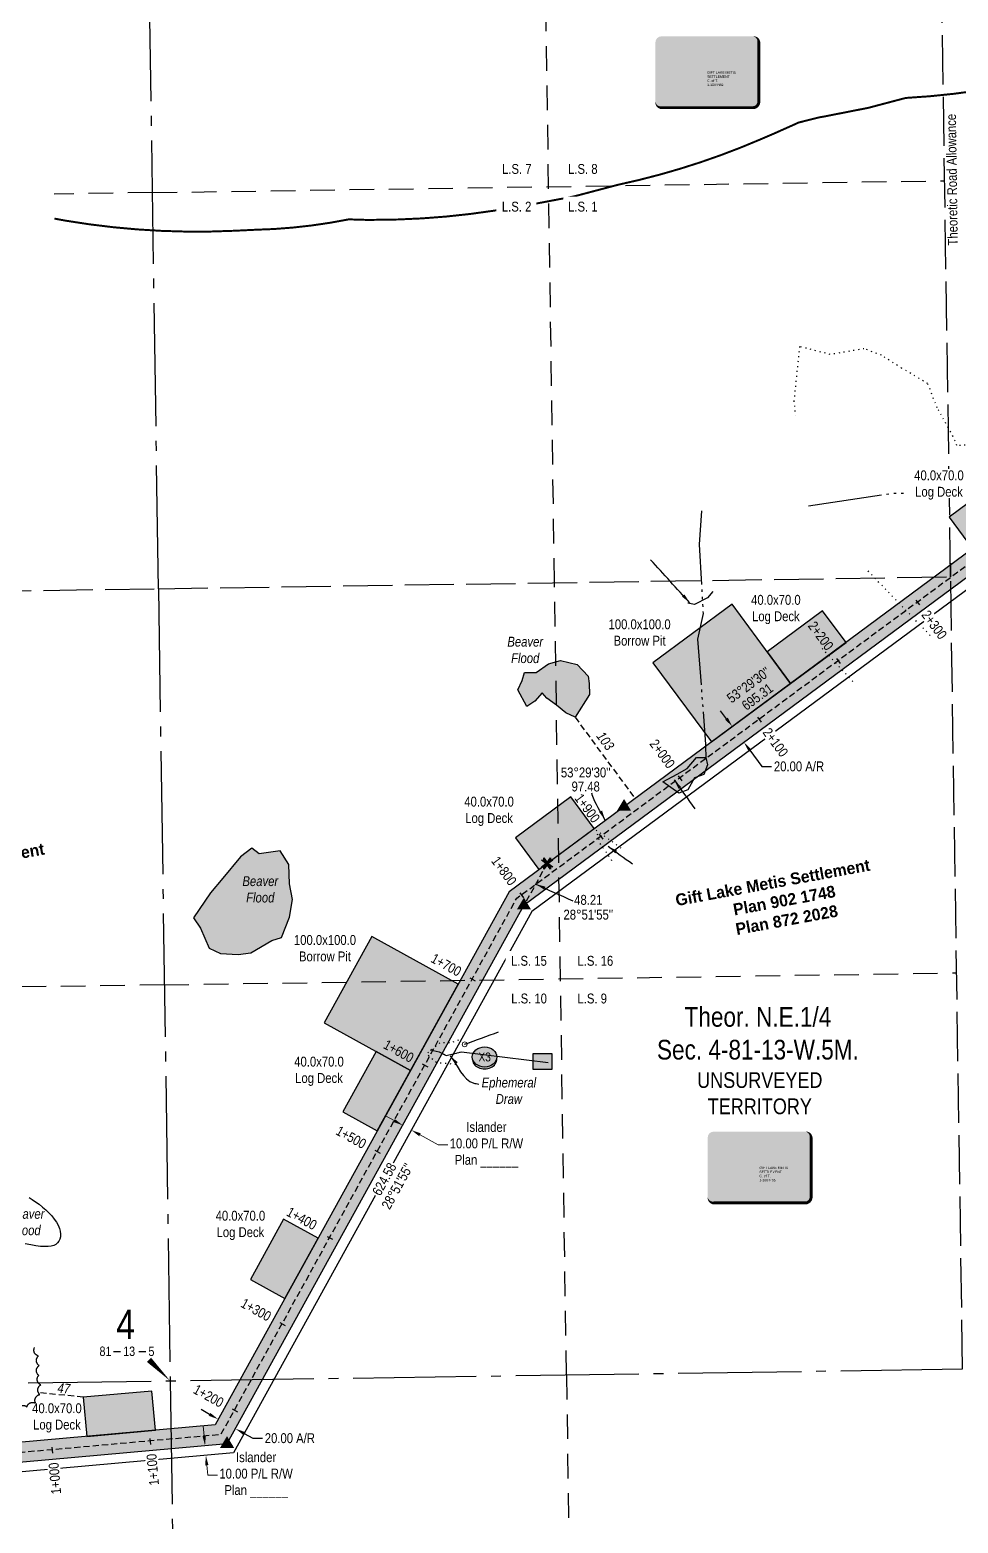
# Model space of a CAD drawing. Extents: x 562422 to 574052, y 6201080 to 6208306.
# Drawn here: x 564020 to 564962, y 6205594 to 6207110 of the extents above; entities that cross this region are included whole.
import ezdxf
from ezdxf.enums import TextEntityAlignment as Align

# ---------------------------------------------------------------- set-up
doc = ezdxf.new("R2018")
doc.units = 0
doc.header["$LTSCALE"] = 5
doc.header["$PDSIZE"] = 0.5
for name, pattern in [('0', [1, 1, 0]), ('DASHDOT2', [12.7, 6.35, -3.175, 0, -3.175]), ('foc-LSD', [8, 5, -3]), ('foc-QUARTERLINE', [33, 25, -3, 2, -3]), ('foc-SEISMIC', [20.5, 15, -1, 0.5, -1, 0.5, -1, 0.5, -1]), ('foc-TIELINE', [1.875, 1.25, -0.625]), ('foc-TOPO', [1, 0.2, -0.8]), ('foc-TOPO-ephemeral', [6.25, 3.125, -0.625, 0.625, -0.625, 0.625, -0.625]), ('foc-TRAV', [1.875, 1.25, -0.625]), ('foc-UNSURVEYED', [12.5, 10, -2.5])]:
    doc.linetypes.add(name, pattern=pattern)
doc.layers.get('Defpoints').update_dxf_attribs({"color": 9})
for name, color, linetype in [('10', 1, 'Continuous'), ('9', 3, 'Continuous'), ('AS-OWNER', 7, 'Continuous'), ('AS-SEISMIC', 224, 'foc-SEISMIC'), ('AS-UNDERLAY-H', 141, 'Continuous'), ('AS-WILDLIFE', 131, 'DASHDOT2'), ('C-RW', 13, 'Continuous'), ('C-SYMBOL', 7, 'Continuous'), ('L-BD', 7, 'Continuous'), ('L-MON', 1, 'Continuous'), ('L-ROAD-T', 7, 'Continuous'), ('L-SECLBL', 7, 'Continuous'), ('L-SECQ', 8, 'foc-QUARTERLINE'), ('L-SECTION-LSD', 7, 'foc-LSD'), ('L-TITLEDB-T', 4, 'Continuous'), ('L-UNS-T', 3, 'Continuous'), ('L-USEC', 7, 'foc-UNSURVEYED'), ('P-CHAINAGE-CL', 201, 'foc-TIELINE'), ('P-CROSSINGS', 250, 'Continuous'), ('P-PROPOSED', 10, 'Continuous'), ('P-PROPOSED-H', 21, 'Continuous'), ('P-TEMP-H', 41, 'Continuous'), ('P-TEMP_BORROW PIT', 46, 'Continuous'), ('P-TEMP_LOG DECK', 46, 'Continuous'), ('P-TRAV', 4, 'foc-TRAV'), ('P-TXT', 4, 'Continuous'), ('T-BUSH', 110, '0'), ('T-DRAW', 143, 'foc-TOPO-ephemeral'), ('T-LOW-AREA', 48, 'foc-TOPO'), ('T-TIE', 201, 'foc-TIELINE'), ('T-VEGETATION CHANGE', 104, 'foc-TOPO'), ('T-WATER', 160, 'Continuous'), ('T-WATER-H', 133, 'Continuous'), ('T-WATER-T', 170, 'Continuous'), ('WETLAND', 143, 'Continuous'), ('WETLAND-T', 146, 'Continuous')]:
    doc.layers.add(name, color=color, linetype=linetype)
for name, color, linetype, lineweight in [('C-AR-T', 13, 'Continuous', 9), ('P-CHAINAGE-T', 201, 'Continuous', 18), ('P-TEMP-T', 46, 'Continuous', 18), ('T-TEXT', 48, 'Continuous', 18), ('T-TIE-T', 201, 'Continuous', 18)]:
    doc.layers.add(name, color=color, linetype=linetype, lineweight=lineweight)
doc.styles.add('100L', font='ARIALN.TTF', dxfattribs={"height": 11})
doc.styles.add('175L', font='ARIALN.TTF', dxfattribs={"height": 20})
doc.styles.add('80CG', font='ARIALN.TTF', dxfattribs={"height": 10})
doc.styles.add('80L', font='ARIALN.TTF', dxfattribs={"height": 10})
doc.styles.add('80LS', font='ARIALNI.TTF', dxfattribs={"height": 10})
doc.styles.add('Crossing', font='ARIALN.TTF', dxfattribs={"height": 10})
doc.styles.add('foc-LtypeFont', font='ARIALN.TTF', dxfattribs={"height": 7.35})
doc.styles.add('MtXpl_Cordia_New', font='')
doc.styles.add('SIMPLEX', font='ARIALN.TTF')
doc.styles.get("Standard").update_dxf_attribs({"font": 'ARIALN.TTF'})
doc.styles.get('MtXpl_Cordia_New').set_extended_font_data('Cordia New', bold=True)
doc.linetypes.add('foc-TOPO-flowdirection-NOLINE', pattern='A,0,[">",foc-LtypeFont,S=0.3,R=0,X=0,Y=-0.945],-20,[">",foc-LtypeFont,S=0.3,R=0,X=0,Y=-0.945],0', length=20)
doc.dimstyles.new('Compass 5 000', dxfattribs={"dimscale": 5, "dimtxt": 9, "dimasz": 2, "dimexe": 0.2, "dimexo": 0.0625, "dimgap": 0.5, "dimtad": 0, "dimtih": 1, "dimtoh": 1, "dimzin": 0, "dimdsep": 46, "dimtxsty": '80CG', "dimcen": 0.1, "dimse1": 1, "dimse2": 1, "dimclrd": 256, "dimclrt": 256, "dimaunit": 1, "dimadec": 4, "dimazin": 0, "dimtfac": 0.06, "dimtofl": 0, "dimtmove": 0, "dimatfit": 1, "dimfxl": 0.2, "dimtolj": 1, "dimtzin": 0, "dimlwd": -1, "dimarcsym": 0})

# ---------------------------------------------------------------- blocks, each defined once
blk = doc.blocks.new('TRIA')
blk.add_hatch(color=255).paths.add_polyline_path([(-0.04, 1.52), (-1.47, -0.87), (1.39, -0.87)])
blk = doc.blocks.new('TRIAA')
blk.add_blockref('TRIA', (0, 0))
blk = doc.blocks.new('TRIB')
at = {"color": 1}
blk.add_lwpolyline([(-1.12, -0.67), (-0.04, 1.13), (1.04, -0.67)], close=True, dxfattribs=at)
blk = doc.blocks.new('TRIBB')
blk.add_blockref('TRIB', (0, 0))
blk = doc.blocks.new('TRICC')
for name in ['TRIAA', 'TRIBB']:
    blk.add_blockref(name, (0, 0))
blk = doc.blocks.new('plspike')
blk.add_blockref('TRICC', (0, 0))
blk = doc.blocks.new('L-SECLBL')
at = {"layer": '9', "color": 7}
for p, q in [((-5.1, -27.8), (-12.3, -27.8)), ((20.7, -27.8), (13.5, -27.8))]:
    blk.add_line(p, q, dxfattribs=at)
at = {"layer": '10', "color": 2, "style": 'SIMPLEX'}
blk.add_attdef('SEC', text='', height=30, dxfattribs=at).set_placement((0, 0), align=Align.MIDDLE)
at = {"layer": '10', "color": 5, "style": '80L'}
blk.add_attdef('TWP', text='', height=9.5, dxfattribs=at).set_placement((-14.4, -27.4), align=Align.MIDDLE_RIGHT)
blk.add_attdef('RGE', text='', height=9.5, dxfattribs=at).set_placement((3.6, -27.4), align=Align.MIDDLE_CENTER)
blk.add_attdef('MER', text='', height=9.5, dxfattribs=at).set_placement((23.2, -27.4), align=Align.MIDDLE_LEFT)
blk = doc.blocks.new('*U43')
h = blk.add_hatch(color=255)
edge = h.paths.add_edge_path()
edge.add_line((-46.5, -37), (46.5, -37))
edge.add_arc((46.5, -31), 6, 270, 360)
edge.add_line((52.5, -31), (52.5, 29.5))
edge.add_arc((46.5, 29.5), 6, 0, 90)
edge.add_line((46.5, 35.5), (-46.5, 35.5))
edge.add_arc((-46.5, 29.5), 6, 90, 180)
edge.add_line((-52.5, 29.5), (-52.5, -31))
edge.add_arc((-46.5, -31), 6, 180, 270)
at = {"color": 14, "flags": 128}
blk.add_lwpolyline([(-46.5, -37, 3, 3, 0), (46.5, -37, 3, 3, 0.414214), (52.5, -31, 3, 3, 0), (52.5, 29.5, 3, 0, 0.414214), (46.5, 35.5, 0, 0, 0), (-46.5, 35.5, 0, 0, 0.414214), (-52.5, 29.5, 0, 0, 0), (-52.5, -31, 0, 3, 0.414214)], format="xyseb", close=True, dxfattribs=at)
at = {"color": 14, "lineweight": 30, "flags": 104}
blk.add_attdef('ENTER_TEXT', text='', height=10, dxfattribs=at).set_placement((0, 0), align=Align.MIDDLE_CENTER)
blk = doc.blocks.new('*D49')
at = {"layer": 'Defpoints', "color": 0, "transparency": 16777216}
for p in [(564737.7, 6206406.7), (564744.6, 6206386.9), (564749.6, 6206390.7)]:
    blk.add_point(p, dxfattribs=at)
at = {"layer": 'P-TXT', "transparency": 16777216}
for p, q in [((564726.7, 6206411), (564720.8, 6206419.1)), ((564750.5, 6206378.9), (564762.6, 6206362.5)), ((564762.6, 6206362.5), (564772.6, 6206362.5))]:
    blk.add_line(p, q, dxfattribs=at)
for points in [[(564728.1, 6206412), (564725.4, 6206410.1), (564732.7, 6206403)], [(564751.8, 6206379.9), (564749.2, 6206377.9), (564744.6, 6206386.9)]]:
    blk.add_solid(points, dxfattribs=at)
at = {"layer": 'P-TXT', "transparency": 16777216, "insert": (564800.4, 6206362.5), "char_height": 10, "attachment_point": 5, "style": '80CG'}
blk.add_mtext('\\A1;20.00 A/R', dxfattribs=at)
blk = doc.blocks.new('TEMP')
h = blk.add_hatch(color=255)
h.dxf.hatch_style = 1
h.paths.add_polyline_path([(0, 0.25), (-0.67, 1.15), (-0.67, 0.67), (-1.15, 0.67), (-0.25, 0), (-1.15, -0.67), (-0.67, -0.67), (-0.67, -1.15), (0, -0.25), (0.67, -1.15), (0.67, -0.67), (1.15, -0.67), (0.25, 0), (1.15, 0.67), (0.67, 0.67), (0.67, 1.15)])
h.paths.add_polyline_path([(0.57, 0.85), (0.57, 0.57), (0.85, 0.57), (0.08, 0), (0.85, -0.57), (0.57, -0.57), (0.57, -0.85), (0, -0.08), (-0.57, -0.85), (-0.57, -0.57), (-0.85, -0.57), (-0.08, 0), (-0.85, 0.57), (-0.57, 0.57), (-0.57, 0.85), (0, 0.08)], flags=16)
h = blk.add_hatch(color=1)
h.dxf.hatch_style = 1
h.paths.add_polyline_path([(0, 0.08), (-0.57, 0.85), (-0.57, 0.57), (-0.85, 0.57), (-0.08, 0), (-0.85, -0.57), (-0.57, -0.57), (-0.57, -0.85), (0, -0.08), (0.57, -0.85), (0.57, -0.57), (0.85, -0.57), (0.08, 0), (0.85, 0.57), (0.57, 0.57), (0.57, 0.85)])
at = {"color": 1}
for p, q in [((-0.08, 0), (0.08, 0)), ((0, 0.08), (0, -0.08))]:
    blk.add_line(p, q, dxfattribs=at)
at = {"color": 255, "flags": 128}
blk.add_lwpolyline([(-0.25, 0), (-1.15, 0.67), (-0.67, 0.67), (-0.67, 1.15), (0, 0.25), (0.67, 1.15), (0.67, 0.67), (1.15, 0.67), (0.25, 0), (1.15, -0.67), (0.67, -0.67), (0.67, -1.15), (0, -0.25), (-0.67, -1.15), (-0.67, -0.67), (-1.15, -0.67)], close=True, dxfattribs=at)
at = {"color": 1, "flags": 128}
blk.add_lwpolyline([(-0.08, 0), (-0.85, 0.57), (-0.57, 0.57), (-0.57, 0.85), (0, 0.08), (0.57, 0.85), (0.57, 0.57), (0.85, 0.57), (0.08, 0), (0.85, -0.57), (0.57, -0.57), (0.57, -0.85), (0, -0.08), (-0.57, -0.85), (-0.57, -0.57), (-0.85, -0.57)], close=True, dxfattribs=at)
blk = doc.blocks.new('xing2')
h = blk.add_hatch(color=50)
h.dxf.hatch_style = 1
edge = h.paths.add_edge_path()
edge.add_ellipse((0, 0), major_axis=(-12.5, 0), ratio=0.816297, start_angle=0, end_angle=360)
h = blk.add_hatch(color=250)
h.dxf.hatch_style = 1
edge = h.paths.add_edge_path()
edge.add_ellipse((0, -2), major_axis=(-12.5, 0), ratio=0.816297, start_angle=0, end_angle=180)
edge.add_line((12.5, -2), (12.5, 0))
edge.add_ellipse((0, 0), major_axis=(-12.5, 0), ratio=0.816297, start_angle=0, end_angle=180, ccw=False)
edge.add_line((-12.5, 0), (-12.5, -2))
at = {"color": 250}
blk.add_ellipse((0, 0), major_axis=(-12.5, 0), ratio=0.816297, dxfattribs=at)
blk.add_ellipse((0, -2), major_axis=(-12.5, 0), ratio=0.816297, start_param=0, end_param=3.141593, dxfattribs=at)
at = {"color": 250, "style": 'Crossing'}
blk.add_attdef('CROSSING', text='', height=9, dxfattribs=at).set_placement((0.1, 0), align=Align.MIDDLE_CENTER)
at = {"color": 250, "style": 'Crossing', "flags": 1}
for tag, p in [('OWNER', (0.1, -12.5)), ('DESCRIPTION', (0.1, -25.8)), ('LOCATION', (0.1, -39.3)), ('DWG_REF', (0.1, -52.8))]:
    blk.add_attdef(tag, text='', height=9, dxfattribs=at).set_placement(p, align=Align.MIDDLE_CENTER)
blk = doc.blocks.new('*D59')
at = {"layer": 'Defpoints', "color": 0, "transparency": 16777216}
for p in [(564211.7, 6205701.3), (564228.4, 6205690.1), (564229.2, 6205691.6)]:
    blk.add_point(p, dxfattribs=at)
at = {"layer": 'P-TXT', "transparency": 16777216}
for p, q in [((564202.1, 6205704.5), (564193.4, 6205709.4)), ((564237.1, 6205685.2), (564245.9, 6205680.4)), ((564245.9, 6205680.4), (564255.9, 6205680.4))]:
    blk.add_line(p, q, dxfattribs=at)
for points in [[(564202.9, 6205706), (564201.3, 6205703.1), (564210.9, 6205699.7)], [(564237.9, 6205686.7), (564236.3, 6205683.8), (564228.4, 6205690.1)]]:
    blk.add_solid(points, dxfattribs=at)
at = {"layer": 'P-TXT', "transparency": 16777216, "insert": (564283.6, 6205680.4), "char_height": 10, "attachment_point": 5, "style": '80CG'}
blk.add_mtext('\\A1;20.00 A/R', dxfattribs=at)
blk = doc.blocks.new('*D63')
at = {"layer": 'C-AR-T', "transparency": 16777216}
for p, q in [((564196.6, 6205682.9), (564195.7, 6205692.8)), ((564199.3, 6205653), (564200.2, 6205643)), ((564200.2, 6205643), (564210.2, 6205643))]:
    blk.add_line(p, q, dxfattribs=at)
for points in [[(564198.3, 6205683), (564194.9, 6205682.7), (564197.5, 6205672.9)], [(564200.9, 6205653.2), (564197.6, 6205652.9), (564198.4, 6205663)]]:
    blk.add_solid(points, dxfattribs=at)
at = {"layer": 'Defpoints', "color": 0, "transparency": 16777216}
for p in [(564192.5, 6205672.5), (564193.4, 6205662.5), (564198.4, 6205663)]:
    blk.add_point(p, dxfattribs=at)
at = {"layer": 'C-AR-T', "transparency": 16777216, "insert": (564249.3, 6205643), "char_height": 10, "attachment_point": 5, "style": '80CG'}
blk.add_mtext('\\A1;Islander^J10.00 P/L R/W\\PPlan ______', dxfattribs=at)
blk = doc.blocks.new('*D64')
at = {"layer": 'C-AR-T', "transparency": 16777216}
for p, q in [((564389.4, 6206002.9), (564380.7, 6206007.8)), ((564415.7, 6205988.4), (564434, 6205978.3)), ((564434, 6205978.3), (564444, 6205978.3))]:
    blk.add_line(p, q, dxfattribs=at)
for points in [[(564390.2, 6206004.4), (564388.6, 6206001.5), (564398.2, 6205998.1)], [(564416.5, 6205989.9), (564414.9, 6205987), (564406.9, 6205993.3)]]:
    blk.add_solid(points, dxfattribs=at)
at = {"layer": 'Defpoints', "color": 0, "transparency": 16777216}
for p in [(564414.3, 6206027.3), (564423, 6206022.5), (564406.9, 6205993.3)]:
    blk.add_point(p, dxfattribs=at)
at = {"layer": 'C-AR-T', "transparency": 16777216, "insert": (564483.1, 6205978.3), "char_height": 10, "attachment_point": 5, "style": '80CG'}
blk.add_mtext('\\A1;Islander^J10.00 P/L R/W\\PPlan ______', dxfattribs=at)

msp = doc.modelspace()

# ---------------------------------------------------------------- hatches: boundary and pattern name
at = {"layer": 'AS-UNDERLAY-H'}
h = msp.add_hatch(color=256, dxfattribs=at)
h.dxf.hatch_style = 1
h.paths.add_polyline_path([(564530.555, 6206071.117), (564549.631, 6206071.117), (564549.631, 6206054.728), (564530.555, 6206054.728)])
at = {"layer": 'P-PROPOSED-H'}
h = msp.add_hatch(color=256, dxfattribs=at)
h.dxf.hatch_style = 1
h.paths.add_polyline_path([(563046.511, 6205581.999), (563216.422, 6205584.93), (564220.045, 6205674.947), (564521.527, 6206221.861), (565194.564, 6206720.026), (565207.281, 6206732.296), (565221.337, 6206749.504), (565453.892, 6207115.017), (565453.938, 6207392.921), (565433.947, 6207392.924), (565433.902, 6207120.839), (565205.106, 6206761.234), (565192.548, 6206745.86), (565181.622, 6206735.318), (564506.126, 6206235.333), (564207.67, 6205693.908), (563215.355, 6205604.905), (563046.166, 6205601.987)])
at = {"layer": 'P-TEMP-H'}
h = msp.add_hatch(color=256, dxfattribs=at)
h.dxf.hatch_style = 1
h.paths.add_polyline_path([(565032.741, 6206625.12), (565008.954, 6206657.256), (564952.715, 6206615.63), (564976.502, 6206583.493)])
h = msp.add_hatch(color=256, dxfattribs=at)
h.dxf.hatch_style = 1
h.paths.add_polyline_path([(564791.921, 6206446.871), (564732.455, 6206527.212), (564652.114, 6206467.746), (564711.58, 6206387.405)])
h = msp.add_hatch(color=256, dxfattribs=at)
h.dxf.hatch_style = 1
h.paths.add_polyline_path([(564848.16, 6206488.498), (564824.373, 6206520.634), (564768.135, 6206479.008), (564791.921, 6206446.871)])
h = msp.add_hatch(color=256, dxfattribs=at)
h.dxf.hatch_style = 1
h.paths.add_polyline_path([(564592.62, 6206299.354), (564568.834, 6206331.49), (564512.595, 6206289.864), (564536.382, 6206257.727)])
h = msp.add_hatch(color=256, dxfattribs=at)
h.dxf.hatch_style = 1
h.paths.add_polyline_path([(564454.367, 6206141.437), (564366.831, 6206189.69), (564318.578, 6206102.154), (564406.113, 6206053.901)])
h = msp.add_hatch(color=256, dxfattribs=at)
h.dxf.hatch_style = 1
h.paths.add_polyline_path([(564406.113, 6206053.901), (564371.099, 6206073.202), (564337.322, 6206011.927), (564372.336, 6205992.626)])
h = msp.add_hatch(color=256, dxfattribs=at)
h.dxf.hatch_style = 1
h.paths.add_polyline_path([(564312.278, 6205883.675), (564277.263, 6205902.976), (564243.486, 6205841.701), (564278.5, 6205822.4)])
h = msp.add_hatch(color=256, dxfattribs=at)
h.dxf.hatch_style = 1
h.paths.add_polyline_path([(564147.099, 6205688.475), (564143.528, 6205728.297), (564073.839, 6205722.047), (564077.411, 6205682.225)])
at = {"layer": 'T-WATER-H'}
h = msp.add_hatch(color=256, dxfattribs=at)
h.dxf.hatch_style = 1
h.paths.add_polyline_path([(564515.056, 6206440.416), (564519.338, 6206449.859), (564521.916, 6206457.924), (564533.45, 6206457.86), (564546.083, 6206466.536), (564558.467, 6206470.074), (564575.382, 6206466.134), (564586.537, 6206454.104), (564587.412, 6206446.837), (564587.645, 6206435.511), (564573.035, 6206412.364), (564563.859, 6206417.066), (564554.268, 6206424.651), (564544.33, 6206431.901), (564539.643, 6206437.114), (564532.205, 6206428.871), (564524.072, 6206423.507)])
h = msp.add_hatch(color=256, dxfattribs=at)
h.dxf.hatch_style = 1
h.paths.add_polyline_path([(564275.084, 6206188.734), (564283.386, 6206209.466), (564286.409, 6206227.3), (564283.25, 6206243.322), (564282.442, 6206262.791), (564273.66, 6206276.973), (564252.593, 6206273.727), (564244.864, 6206279.42), (564233.328, 6206270.809), (564215.472, 6206249.036), (564202.887, 6206234.082), (564185.685, 6206208.901), (564193.037, 6206198.218), (564201.835, 6206177.914), (564213.232, 6206172.715), (564231.116, 6206171.663), (564243.877, 6206173.19), (564265.293, 6206185.902)])

# ---------------------------------------------------------------- linework, layer by layer
at = {"layer": 'AS-SEISMIC', "flags": 128}
for points in [[(564809.991, 6206626.957), (564896.475, 6206639.991), (564925.011, 6206639.613), (564982.399, 6206639.296), (565010.486, 6206641.343), (565068.493, 6206633.935), (565095.433, 6206644.322), (565120.026, 6206641.546)], [(564701.503, 6206622.044), (564699.209, 6206587.902), (564703.023, 6206517.821), (564697.453, 6206491.597), (564705.535, 6206385.172), (564705.672, 6206369.685)]]:
    msp.add_lwpolyline(points, dxfattribs=at)
at = {"layer": 'AS-UNDERLAY-H'}
msp.add_lwpolyline([(564530.555, 6206071.117), (564549.631, 6206071.117), (564549.631, 6206054.728), (564530.555, 6206054.728)], close=True, dxfattribs=at)
at = {"layer": 'C-RW', "flags": 128}
msp.add_lwpolyline([(565008.304, 6206569.725), (564529.227, 6206215.125), (564226.232, 6205665.466), (563216.955, 6205574.942), (563120.247, 6205573.274), (563118.77, 6205658.872), (563128.764, 6205659.045), (563130.068, 6205583.44), (563216.422, 6205584.93), (564220.045, 6205674.947), (564521.527, 6206221.861), (565194.564, 6206720.026), (565207.281, 6206732.296), (565221.337, 6206749.504), (565453.892, 6207115.017), (565453.916, 6207262.98), (565463.912, 6207262.978), (565463.887, 6207112.106), (565229.453, 6206743.639), (565214.648, 6206725.514), (565201.035, 6206712.38), (565020.095, 6206578.453)], dxfattribs=at)
at = {"layer": 'L-SECLBL', "flags": 128}
msp.add_lwpolyline([(564162.2, 6205738.509, 0, 5.997, 0), (564140.64, 6205759.967, 0, 0, 0)], format="xyseb", dxfattribs=at)
at = {"layer": 'L-SECQ'}
for p, q in [((564150.205, 6206542.983), (564138.814, 6207307.286)), ((564150.205, 6206542.983), (564162.2, 6205738.509)), ((563357.932, 6205726.661), (564966.471, 6205750.73)), ((564162.2, 6205738.509), (564174.193, 6204934.159))]:
    msp.add_line(p, q, dxfattribs=at)
at = {"layer": 'L-SECTION-LSD'}
for p, q in [((564564.335, 6205744.619), (564552.262, 6206549.002)), ((564156.203, 6206140.746), (564960.394, 6206152.875)), ((564156.203, 6206140.746), (563352.013, 6206128.801))]:
    msp.add_line(p, q, dxfattribs=at)
at = {"layer": 'L-SECTION-LSD', "flags": 128}
for points in [[(564552.262, 6206549.002), (564540.195, 6207353.301)], [(564144.212, 6206945.132), (564948.245, 6206957.171)], [(564144.212, 6206945.132), (564044.269, 6206943.635)], [(564564.335, 6205744.619), (564576.224, 6204940.047)]]:
    msp.add_lwpolyline(points, dxfattribs=at)
at = {"layer": 'L-USEC'}
for p, q in [((564954.318, 6206555.02), (564942.172, 6207359.322)), ((564150.205, 6206542.983), (564954.318, 6206555.02)), ((564966.471, 6205750.73), (564954.318, 6206555.02)), ((563346.093, 6206530.945), (564150.205, 6206542.983))]:
    msp.add_line(p, q, dxfattribs=at)
at = {"layer": 'L-USEC', "color": 2}
msp.add_line((564954.106, 6206569.031), (564954.318, 6206555.02), dxfattribs=at)
at = {"layer": 'P-CHAINAGE-CL'}
for p, q in [((564922.939, 6206526.438), (564918.182, 6206532.865)), ((564842.599, 6206466.971), (564837.841, 6206473.399)), ((564762.258, 6206407.505), (564757.501, 6206413.932)), ((564681.917, 6206348.039), (564677.16, 6206354.466)), ((564601.576, 6206288.573), (564596.819, 6206295)), ((564521.235, 6206229.106), (564516.478, 6206235.534)), ((564472.096, 6206144.612), (564465.093, 6206148.472)), ((564423.842, 6206057.076), (564416.84, 6206060.936)), ((564375.589, 6205969.54), (564368.586, 6205973.401)), ((564327.336, 6205882.005), (564320.333, 6205885.865)), ((564279.082, 6205794.469), (564272.08, 6205798.329)), ((564230.829, 6205706.933), (564223.826, 6205710.793)), ((564142.451, 6205674.009), (564141.737, 6205681.973)), ((564042.896, 6205665.079), (564042.182, 6205673.044))]:
    msp.add_line(p, q, dxfattribs=at)
at = {"layer": 'P-TEMP_BORROW PIT', "flags": 128}
msp.add_lwpolyline([(564454.367, 6206141.437), (564366.831, 6206189.69), (564318.578, 6206102.154), (564406.113, 6206053.901)], close=True, dxfattribs=at)
at = {"layer": 'P-TEMP_LOG DECK', "flags": 128}
for points in [[(565032.741, 6206625.12), (565008.954, 6206657.256), (564952.715, 6206615.63), (564976.502, 6206583.493)], [(564848.16, 6206488.498), (564824.373, 6206520.634), (564768.135, 6206479.008), (564791.921, 6206446.871)], [(564592.62, 6206299.354), (564568.834, 6206331.49), (564512.595, 6206289.864), (564536.382, 6206257.727)], [(564406.113, 6206053.901), (564371.099, 6206073.202), (564337.322, 6206011.927), (564372.336, 6205992.626)], [(564312.278, 6205883.675), (564277.263, 6205902.976), (564243.486, 6205841.701), (564278.5, 6205822.4)], [(564147.099, 6205688.475), (564143.528, 6205728.297), (564073.839, 6205722.047), (564077.411, 6205682.225)]]:
    msp.add_lwpolyline(points, close=True, dxfattribs=at)
at = {"layer": 'P-TRAV', "flags": 128}
msp.add_lwpolyline([(564544.686, 6206263.874), (564521.527, 6206221.861)], dxfattribs=at)
at = {"layer": 'T-BUSH', "flags": 128}
msp.add_lwpolyline([(563671.796, 6205901.428, -0.52056705), (563662.513, 6205897.945, -0.52056705), (563654.572, 6205891.874, -0.52056705), (563647.737, 6205884.591, -0.52056705), (563642.715, 6205875.963, -0.52056705), (563641.956, 6205866.027, -0.52056705), (563649.406, 6205860.573, -0.52056705), (563658.418, 6205856.262, -0.52056705), (563667.636, 6205856.259, -0.52056705), (563676.936, 6205859.922, -0.52056705), (563686.33, 6205856.907, -0.52056705), (563690.83, 6205848.619, -0.52056705), (563694.694, 6205839.5, -0.52056705), (563701.333, 6205832.028, -0.52056705), (563709.108, 6205826.938, -0.52056705), (563719.093, 6205826.483, -0.52056705), (563729.084, 6205826.19, -0.52056705), (563738.976, 6205824.999, -0.52056705), (563748.807, 6205823.195, -0.52056705), (563758.66, 6205821.513, -0.52056705), (563767.904, 6205817.753, -0.52056705), (563777.377, 6205814.612, -0.52056705), (563786.98, 6205811.838, -0.52056705), (563795.459, 6205807.033, -0.52056705), (563805.415, 6205806.265, -0.52056705), (563814.335, 6205802.97, -0.52056705), (563823.097, 6205804.646, -0.52056705), (563828.957, 6205797.179, -0.52056705), (563837.29, 6205794.467, -0.52056705), (563847.284, 6205794.622, -0.52056705), (563857.204, 6205794.836, -0.52056705), (563866.968, 6205792.979, -0.52056705), (563874.347, 6205787.803, -0.52056705), (563884.254, 6205787.07, -0.52056705), (563892.926, 6205782.099, -0.52056705), (563902.304, 6205778.906, -0.52056705), (563910.781, 6205773.946, -0.52056705), (563918.772, 6205767.941, -0.52056705), (563926.802, 6205761.989, -0.52056705), (563935.288, 6205756.753, -0.52056705), (563944.26, 6205752.475, -0.52056705), (563954.077, 6205750.918, -0.52056705), (563963.286, 6205748.322, -0.52056705), (563968.451, 6205739.999, -0.52056705), (563975.9, 6205733.333, -0.52056705), (563982.883, 6205726.184, -0.52056705), (563990.26, 6205719.448, -0.52056705), (563997.841, 6205712.934, -0.52056705), (564007.039, 6205709.856, -0.52056705), (564016.72, 6205712.188, -0.52056705), (564025.565, 6205715.89, -0.52056705), (564029.856, 6205724.699, -0.52056705), (564030.756, 6205734.614, -0.52056705), (564028.699, 6205744.161, -0.52056705), (564029.144, 6205754.117, -0.52056705), (564028.551, 6205764.051, -0.52056705), (564024.508, 6205772.506, -0.52056705)], format="xyb", dxfattribs=at)
at = {"layer": 'T-DRAW'}
msp.add_lwpolyline([(564713.02, 6206540.235), (564707.452, 6206533.588), (564694.456, 6206526.789), (564687.672, 6206528.23)], dxfattribs=at)
at = {"layer": 'T-DRAW', "flags": 128}
msp.add_lwpolyline([(564425.934, 6206074.788), (564435.062, 6206072.791), (564442.399, 6206068.967), (564457.779, 6206072.734)], dxfattribs=at)
at = {"layer": 'T-DRAW', "linetype": 'foc-TOPO-flowdirection-NOLINE', "flags": 128}
msp.add_lwpolyline([(564425.934, 6206074.788), (564435.062, 6206072.791), (564442.399, 6206068.967), (564457.779, 6206072.734), (564545.745, 6206061.854)], dxfattribs=at)
at = {"layer": 'T-LOW-AREA', "flags": 128}
for points in [[(564610.48, 6206266.761), (564598.216, 6206284.908), (564594.659, 6206297.723), (564621.447, 6206278.428)], [(564452.179, 6206059.867), (564432.455, 6206061.638), (564422.29, 6206070.697), (564436.422, 6206082.504), (564447.035, 6206082.003), (564458.215, 6206085.938)]]:
    msp.add_lwpolyline(points, dxfattribs=at)
at = {"layer": 'T-TIE', "flags": 128}
for points in [[(564573.035, 6206412.364), (564634.008, 6206329.988)], [(564073.839, 6205722.047), (564027.357, 6205726.81)]]:
    msp.add_lwpolyline(points, dxfattribs=at)
at = {"layer": 'T-VEGETATION CHANGE'}
for points in [[(564984.198, 6206689.03), (564960.753, 6206688.337), (564956.796, 6206697.555), (564940.744, 6206726.592), (564931.001, 6206751.271), (564904.515, 6206767.045), (564884.024, 6206780.124), (564866.354, 6206786.662), (564832.106, 6206780.777), (564800.951, 6206788.874), (564795.2, 6206733.775), (564796.693, 6206718.694)], [(564933.599, 6206495.418), (564867.776, 6206563.732)], [(564855.115, 6206448.728), (564823.518, 6206482.622)]]:
    msp.add_lwpolyline(points, dxfattribs=at)
at = {"layer": 'T-WATER', "flags": 128}
for points in [[(564515.056, 6206440.416), (564519.338, 6206449.859), (564521.916, 6206457.924), (564533.45, 6206457.86), (564546.083, 6206466.536), (564558.467, 6206470.074), (564575.382, 6206466.134), (564586.537, 6206454.104), (564587.412, 6206446.837), (564587.645, 6206435.511), (564573.035, 6206412.364), (564563.859, 6206417.066), (564554.268, 6206424.651), (564544.33, 6206431.901), (564539.643, 6206437.114), (564532.205, 6206428.871), (564524.072, 6206423.507)], [(564275.084, 6206188.734), (564283.386, 6206209.466), (564286.409, 6206227.3), (564283.25, 6206243.322), (564282.442, 6206262.791), (564273.66, 6206276.973), (564252.593, 6206273.727), (564244.864, 6206279.42), (564233.328, 6206270.809), (564215.472, 6206249.036), (564202.887, 6206234.082), (564185.685, 6206208.901), (564193.037, 6206198.218), (564201.835, 6206177.914), (564213.232, 6206172.715), (564231.116, 6206171.663), (564243.877, 6206173.19), (564265.293, 6206185.902)]]:
    msp.add_lwpolyline(points, close=True, dxfattribs=at)
msp.add_lwpolyline([(564018.956, 6205924.835), (564022.176, 6205922.776), (564025.541, 6205920.453), (564028.982, 6205917.898), (564032.419, 6205915.147), (564035.77, 6205912.236), (564038.956, 6205909.203), (564041.895, 6205906.083), (564044.506, 6205902.913), (564046.709, 6205899.73), (564048.438, 6205896.572), (564049.691, 6205893.479), (564050.477, 6205890.495), (564050.81, 6205887.662), (564050.7, 6205885.022), (564050.161, 6205882.619), (564049.202, 6205880.494), (564047.837, 6205878.689), (564046.07, 6205877.24), (564043.884, 6205876.147), (564041.253, 6205875.403), (564038.152, 6205874.999), (564034.558, 6205874.928), (564030.446, 6205875.183), (564025.79, 6205875.756), (564020.567, 6205876.64), (564014.778, 6205877.82)], dxfattribs=at)
at = {"layer": 'WETLAND', "flags": 128}
msp.add_lwpolyline([(564678.36, 6206335.524), (564662.023, 6206346.976), (564676.746, 6206354.703), (564687.021, 6206360.29), (564696.508, 6206371.518), (564705.929, 6206371.736), (564707.367, 6206364.163), (564703.74, 6206354.214), (564694.418, 6206351.058), (564687.496, 6206338.678)], close=True, dxfattribs=at)

# ---------------------------------------------------------------- block references
at = {"layer": 'AS-OWNER'}
ref = msp.add_blockref('*U43', (564707.144, 6207068.339), dxfattribs=dict(at, xscale=0.9990974636864225, yscale=0.9990974636864225, zscale=0.9990974636864225))
lines = msp.add_mtext('GIFT LAKE METIS \\PSETTLEMENT\\PC. of T.\\P1-1004482', dxfattribs={"layer": '0', "color": 14, "insert": (564707.144, 6207068.339), "char_height": 2.5, "attachment_point": 1})
ref.add_attrib('ENTER_TEXT', '', (564707.144, 6207068.339), dxfattribs={"flags": 104}).embed_mtext(lines)
ref = msp.add_blockref('*U43', (564760.205, 6205956.231), dxfattribs=dict(at, xscale=0.9990974636864225, yscale=0.9990974636864225, zscale=0.9990974636864225))
lines = msp.add_mtext('GIFT LAKE METIS \\PSETTLEMENT\\PC. of T.\\P1-1004465', dxfattribs={"layer": '0', "color": 14, "insert": (564760.205, 6205956.231), "char_height": 2.5, "attachment_point": 1})
ref.add_attrib('ENTER_TEXT', '', (564760.205, 6205956.231), dxfattribs={"flags": 104}).embed_mtext(lines)
at = {"layer": 'L-MON'}
for name, p, xscale, yscale, zscale in [('plspike', (564623.003, 6206321.842), 5, 5, 5), ('TEMP', (564544.686, 6206263.874), 4.99772, 4.99772, 4.99772), ('plspike', (564521.424, 6206221.674), 5, 5, 5), ('plspike', (564220.045, 6205674.947), 5, 5, 5)]:
    msp.add_blockref(name, p, dxfattribs=dict(at, xscale=xscale, yscale=yscale, zscale=zscale))
at = {"layer": 'L-SECLBL', "xscale": 0.9995409999999935, "yscale": 0.9995409999999935, "zscale": 0.9995409999999935}
msp.add_blockref('L-SECLBL', (564116.871, 6205796.061), dxfattribs=at).add_auto_attribs({'SEC': '4', 'TWP': '81', 'RGE': '13', 'MER': '5'})
at = {"layer": 'P-CROSSINGS', "xscale": 0.9995440000000001, "yscale": 0.9995440000000001, "zscale": 0.9995440000000001}
msp.add_blockref('xing2', (564481.257, 6206067.495), dxfattribs=at).add_auto_attribs({'CROSSING': 'X3'})

# ---------------------------------------------------------------- texts
at = {"layer": 'C-SYMBOL', "color": 3, "insert": (564758.684, 6206118.239), "char_height": 19.99088, "width": 203.14961, "attachment_point": 2, "style": '175L'}
msp.add_mtext('Theor. N.E.1/4 \\PSec. 4-81-13-W.5M.', dxfattribs=at)
at = {"layer": 'L-BD', "style": '80L'}
for s, height, rotation, p in [("53°29'30''", 9.9955, 36.5079, (564749.192, 6206445.303)), ('695.31', 9.9955, 36.5079, (564758.112, 6206433.251)), ("28°51'55''", 9.9954, 61.1346, (564392.618, 6205936.247))]:
    msp.add_text(s, height=height, rotation=rotation, dxfattribs=at).set_placement(p, align=Align.MIDDLE)
at = {"layer": 'L-BD', "char_height": 9.99544, "width": 49.91352, "attachment_point": 1, "style": '80L'}
for s, insert, line_spacing_factor in [("\\pxqc;53°29'30'' 97.48", (564558.927, 6206361.375), 0.855), ("\\pxqc;48.21 28°51'55''", (564561.573, 6206232.023), 0.9)]:
    msp.add_mtext(s, dxfattribs=dict(at, insert=insert, line_spacing_factor=line_spacing_factor))
at = {"layer": 'L-ROAD-T', "style": '80L'}
msp.add_text('Theoretic Road Allowance', height=9.99541, rotation=90.820424, dxfattribs=at).set_placement((564955.631, 6206958.25), align=Align.MIDDLE_CENTER)
at = {"layer": 'L-TITLEDB-T', "style": 'MtXpl_Cordia_New'}
for s, p in [('Gift Lake Metis Settlement', (563838.226, 6206237.013)), ('Gift Lake Metis Settlement', (564676.192, 6206220.652)), ('Plan 902 1748', (564734.802, 6206211.11)), ('Plan 872 2028', (564737.288, 6206191.26))]:
    msp.add_text(s, height=11.98339, rotation=10.407242, dxfattribs=at).set_placement(p)
at = {"layer": 'L-UNS-T', "color": 3, "insert": (564760.59, 6206030.615), "char_height": 15.99266, "attachment_point": 5, "style": '80L'}
msp.add_mtext_dynamic_manual_height_columns('\\pxqc;UNSURVEYED TERRITORY', width=126.29909, gutter_width=47.457, heights=[0], dxfattribs=at)
at = {"layer": 'P-CHAINAGE-T', "style": '80L'}
for s, rotation, p in [('2+200', 306.508056, (564822.553, 6206495.151)), ('2+000', 306.508056, (564661.699, 6206375.355)), ('1+900', 306.508056, (564585.591, 6206320.131)), ('1+800', 306.508056, (564501.017, 6206256.422)), ('1+700', 331.134722, (564442.334, 6206161.018)), ('1+600', 331.134722, (564394.08, 6206073.482)), ('1+500', 331.134722, (564345.827, 6205985.946)), ('1+400', 331.134722, (564295.719, 6205903.557)), ('1+300', 331.134722, (564249.32, 6205810.875)), ('1+200', 331.134722, (564201.067, 6205723.339))]:
    msp.add_text(s, height=9.9954, rotation=rotation, dxfattribs=at).set_placement(p, align=Align.MIDDLE_CENTER)
at = {"layer": 'P-TEMP-T', "char_height": 9.99541, "attachment_point": 1, "style": '80L'}
for s, insert in [('\\pxqc;40.0x70.0\\PLog Deck', (564746.925, 6206536.639)), ('\\pxqc;100.0x100.0\\PBorrow Pit', (564608.6, 6206511.854)), ('\\pxqc;40.0x70.0\\PLog Deck', (564455.818, 6206331.781)), ('\\pxqc;100.0x100.0\\PBorrow Pit', (564289.253, 6206191.285)), ('\\pxqc;40.0x70.0\\PLog Deck', (564283.197, 6206067.794)), ('\\pxqc;40.0x70.0\\PLog Deck', (564203.414, 6205911.29)), ('\\pxqc;40.0x70.0\\PLog Deck', (564017.174, 6205715.855))]:
    msp.add_mtext_dynamic_manual_height_columns(s, width=59.98244, gutter_width=49.977, heights=[0], dxfattribs=dict(at, insert=insert))
at = {"layer": 'T-TIE-T', "style": '80LS'}
for s, height, rotation, p in [('103', 9.9955, 306.507932, (564603.902, 6206388.43)), ('47', 9.9954, 354.149268, (564054.158, 6205731.052))]:
    msp.add_text(s, height=height, rotation=rotation, dxfattribs=at).set_placement(p, align=Align.MIDDLE)
at = {"layer": 'T-WATER-T', "attachment_point": 1, "style": '80L'}
for s, width, insert, char_height in [('\\pxqc;{\\fArial Narrow|b0|i1|c0|p34;Beaver Flood}', 37.37495, (564503.809, 6206494.135), 9.99545), ('\\pxqc;{\\fArial Narrow|b0|i1|c0|p34;Beaver Flood}', 37.37495, (564234.887, 6206251.035), 9.99545), ('\\pxqc;{\\fArial Narrow|b0|i1|c0|p34;Ephemeral Draw}', 55.95442, (564477.919, 6206046.528), 9.99544), ('\\pxqc;{\\fArial Narrow|b0|i1|c0|p34;Beaver Flood}', 37.3749, (563997.651, 6205913.215), 9.99544)]:
    msp.add_mtext_dynamic_manual_height_columns(s, width=width, gutter_width=49.977, heights=[0], dxfattribs=dict(at, insert=insert, char_height=char_height))

# ---------------------------------------------------------------- dimensions: what is measured, and where the dimension line sits
at = {"layer": 'C-AR-T'}
dim = msp.add_aligned_dim(p1=(564192.519, 6205672.478), p2=(564193.412, 6205662.523), distance=5.002, text='Islander^J10.00 P/L R/W\\PPlan ______', dimstyle='Compass 5 000', dxfattribs=at)
dim.commit()
dim.dimension.update_dxf_attribs({"geometry": '*D63', "text_midpoint": (564249.266, 6205643.049)})
at = {"layer": 'P-TXT'}
dim = msp.add_aligned_dim(p1=(564211.737, 6205701.286), p2=(564229.245, 6205691.636), distance=-1.801, text='20.00 A/R', dimstyle='Compass 5 000', dxfattribs=at)
dim.commit()
dim.dimension.update_dxf_attribs({"geometry": '*D59', "text_midpoint": (564283.626, 6205680.404)})

# ---------------------------------------------------------------- leaders
at = {"layer": 'L-BD', "path_type": 1}
for points in [[(564603.61, 6206307.918), (564590.541, 6206333.642), (564590.053, 6206335.312)], [(564533.197, 6206243.031), (564570.664, 6206226.103)]]:
    msp.add_leader(points, dimstyle='Compass 5 000', override={"dimgap": 0.5, "dimtad": 0}, dxfattribs=at)
at = {"layer": 'T-TEXT', "path_type": 1}
for points, override in [([(564606.654, 6206281.414), (564631.249, 6206263.723)], {"dimgap": 0.5, "dimtad": 0}), ([(564461.005, 6206080.364), (564495.486, 6206093.052)], {"dimasz": 1, "dimgap": 0.5, "dimtad": 0, "dimldrblk": 'DotBlank'})]:
    msp.add_leader(points, dimstyle='Compass 5 000', override=override, dxfattribs=at)
at = {"layer": 'T-WATER-T', "path_type": 1}
for points in [[(564689.564, 6206528.691), (564649.758, 6206572.213)], [(564446.165, 6206068.638), (564470.261, 6206040.933), (564475.376, 6206040.038)]]:
    msp.add_leader(points, dimstyle='Compass 5 000', override={"dimgap": 0.5, "dimtad": 0}, dxfattribs=at)
at = {"layer": 'WETLAND-T', "path_type": 1}
msp.add_leader([(564673.648, 6206348.764), (564694.607, 6206319.534)], dimstyle='Compass 5 000', override={"dimgap": 0.5, "dimtad": 0}, dxfattribs=at)

# ---------------------------------------------------------------- next in the draw order: texts
at = {"layer": 'L-SECTION-LSD', "char_height": 9.99544, "attachment_point": 1, "style": '100L', "bg_fill": 3, "box_fill_scale": 1.5, "bg_fill_color": 256, "bg_fill_transparency": 0}
for s, width, insert in [('\\pxqr;L.S. 15', 36.84264, (564507.614, 6206170.131)), ('\\pxql;L.S. 16', 36.92459, (564575.542, 6206170.131)), ('\\pxqr;L.S. 10', 36.9372, (564507.614, 6206131.864)), ('\\pxql;L.S. 9', 30.51336, (564575.542, 6206131.864))]:
    msp.add_mtext_dynamic_manual_height_columns(s, width=width, gutter_width=54.975, heights=[0], dxfattribs=dict(at, insert=insert))

# ---------------------------------------------------------------- next in the draw order: linework, layer by layer
at = {"layer": 'AS-WILDLIFE', "const_width": 2, "flags": 128}
msp.add_lwpolyline([(565666.343, 6205660.664), (565662.152, 6205665.468), (565647.159, 6205683.751), (565632.731, 6205702.483), (565618.882, 6205721.646), (565605.624, 6205741.223), (565592.97, 6205761.196), (565580.932, 6205781.546), (565563.736, 6205799.739), (565547.125, 6205818.468), (565531.117, 6205837.714), (565515.727, 6205857.458), (565500.97, 6205877.68), (565486.863, 6205898.359), (565473.418, 6205919.476), (565460.649, 6205941.008), (565448.57, 6205962.935), (565437.192, 6205985.233), (565426.527, 6206007.881), (565416.585, 6206030.856), (565407.377, 6206054.135), (565398.912, 6206077.693), (565391.198, 6206101.509), (565384.243, 6206125.557), (565378.053, 6206149.813), (565372.637, 6206174.254), (565366.451, 6206197.159), (565360.958, 6206220.24), (565356.163, 6206243.476), (565352.072, 6206266.846), (565348.687, 6206290.329), (565346.011, 6206313.903), (565344.048, 6206337.547), (565342.798, 6206361.24), (565342.263, 6206384.959), (565342.444, 6206408.684), (565343.339, 6206432.393), (565344.95, 6206456.064), (565347.273, 6206479.676), (565350.307, 6206503.206), (565358.111, 6206558.1), (565363.485, 6206590.974), (565369.02, 6206618.244), (565397.727, 6206748.066), (565403.193, 6206771.247), (565409.352, 6206794.254), (565416.199, 6206817.065), (565423.727, 6206839.661), (565431.93, 6206862.021), (565440.801, 6206884.124), (565450.33, 6206905.951), (565460.511, 6206927.483), (565471.333, 6206948.699), (565482.787, 6206969.581), (565494.863, 6206990.11), (565507.549, 6207010.267), (565520.835, 6207030.034), (565534.707, 6207049.393), (565549.155, 6207068.328), (565564.164, 6207086.82), (565579.722, 6207104.854), (565599.461, 6207131.27), (565608.403, 6207142.195), (565613.397, 6207148.19), (565628.2, 6207165.483), (565643.525, 6207182.314), (565659.358, 6207198.669), (565675.684, 6207214.531), (565692.488, 6207229.886), (565691.6, 6207232.998), (565685.694, 6207256.621), (565681.171, 6207253.451), (565669.373, 6207245.933), (565629.412, 6207220.958), (565608.352, 6207208.241), (565586.911, 6207196.178), (565565.11, 6207184.78), (565542.969, 6207174.057), (565520.508, 6207164.02), (565506.521, 6207158.025), (565483.752, 6207148.679), (565460.706, 6207140.037), (565437.405, 6207132.108), (565413.871, 6207124.898), (565390.126, 6207118.417), (565366.194, 6207112.668), (565342.096, 6207107.658), (565317.856, 6207103.391), (565293.495, 6207099.872), (565269.039, 6207097.103), (565244.508, 6207095.088), (565229.522, 6207094.089), (565185.307, 6207092.366), (565149.064, 6207093.237), (565125.911, 6207084.644), (565102.498, 6207076.789), (565078.849, 6207069.677), (565054.987, 6207063.317), (565030.935, 6207057.714), (565006.718, 6207052.874), (564982.361, 6207048.803), (564957.887, 6207045.504), (564933.321, 6207042.98), (564908.687, 6207041.235), (564870.794, 6207031.22), (564825.304, 6207022.277), (564821.188, 6207021.591), (564799.704, 6207016.203), (564797.131, 6207014.946), (564775.265, 6207005.184), (564761.278, 6206999.188), (564741.205, 6206990.87), (564720.905, 6206983.12), (564700.396, 6206975.942), (564679.694, 6206969.343), (564658.815, 6206963.327), (564637.775, 6206957.9), (564616.591, 6206953.066), (564572.08, 6206941.303), (564516.724, 6206930.778), (564490.678, 6206926.771), (564466.488, 6206923.428), (564442.208, 6206920.825), (564417.859, 6206918.964), (564393.465, 6206917.846), (564369.048, 6206917.474), (564360.056, 6206917.473), (564343.342, 6206917.969), (564324.503, 6206914.521), (564305.554, 6206911.735), (564286.519, 6206909.617), (564267.421, 6206908.167), (564248.284, 6206907.389), (564227.305, 6206906.389), (564202.708, 6206905.596), (564178.097, 6206905.559), (564153.498, 6206906.279), (564128.932, 6206907.756), (564104.423, 6206909.986), (564079.994, 6206912.97), (564055.669, 6206916.703), (564044.64, 6206918.744)], dxfattribs=at)

# ---------------------------------------------------------------- next in the draw order: texts
at = {"layer": 'L-SECTION-LSD', "char_height": 10, "attachment_point": 1, "style": '100L', "bg_fill": 3, "box_fill_scale": 1.5, "bg_fill_color": 256, "bg_fill_transparency": 0}
for s, width, insert in [('\\pxqr;L.S. 7', 30.88047, (564498.064, 6206974.188)), ('L.S. 8', 30.40114, (564566.023, 6206974.188)), ('\\pxqr;L.S. 2', 30.65342, (564498.064, 6206935.904)), ('L.S. 1', 29.99119, (564566.023, 6206935.904))]:
    msp.add_mtext_dynamic_manual_height_columns(s, width=width, gutter_width=55, heights=[0], dxfattribs=dict(at, insert=insert))

# ---------------------------------------------------------------- next in the draw order: linework, layer by layer
at = {"layer": 'P-CHAINAGE-CL', "flags": 128}
msp.add_lwpolyline([(563046.339, 6205591.993), (563215.889, 6205594.918), (564213.858, 6205684.428), (564513.827, 6206228.597), (565188.093, 6206727.672), (565199.915, 6206739.078), (565213.222, 6206755.369), (565443.897, 6207117.928), (565443.943, 6207392.923)], dxfattribs=at)

# ---------------------------------------------------------------- next in the draw order: texts
at = {"layer": 'P-CHAINAGE-T', "char_height": 9.9954, "attachment_point": 2, "style": '80L', "bg_fill": 3, "box_fill_scale": 1.15, "bg_fill_color": 256, "bg_fill_true_color": 256, "bg_fill_transparency": 0}
for s, insert, width, rotation in [('2+300', (564941.749, 6206509.332), 31.69536, 306.508056), ('2+100', (564780.583, 6206389.924), 31.69536, 306.508056), ('1+100', (564139.423, 6205648.086), 34.14753, 95.125261), ('1+000', (564040.088, 6205639.138), 31.69536, 95.125261)]:
    msp.add_mtext(s, dxfattribs=dict(at, insert=insert, width=width, rotation=rotation))

# ---------------------------------------------------------------- next in the draw order: linework, layer by layer
at = {"layer": 'P-PROPOSED', "flags": 128}
msp.add_lwpolyline([(563046.511, 6205581.999), (563216.422, 6205584.93), (564220.045, 6205674.947), (564521.527, 6206221.861), (565194.564, 6206720.026), (565207.281, 6206732.296), (565221.337, 6206749.504), (565453.892, 6207115.017), (565453.938, 6207392.921), (565433.947, 6207392.924), (565433.902, 6207120.839), (565205.106, 6206761.234), (565192.548, 6206745.86), (565181.622, 6206735.318), (564506.126, 6206235.333), (564207.67, 6205693.908), (563215.355, 6205604.905), (563046.166, 6205601.987)], close=True, dxfattribs=at)
at = {"layer": 'P-TEMP_BORROW PIT', "flags": 128}
msp.add_lwpolyline([(564791.921, 6206446.871), (564732.455, 6206527.212), (564652.114, 6206467.746), (564711.58, 6206387.405)], close=True, dxfattribs=at)

# ---------------------------------------------------------------- next in the draw order: dimensions: what is measured, and where the dimension line sits
at = {"layer": 'P-TXT'}
dim = msp.add_linear_dim(base=(564744.558, 6206386.942), p1=(564737.705, 6206406.742), p2=(564749.599, 6206390.674), angle=306.507932, text='20.00 A/R', dimstyle='Compass 5 000', dxfattribs=at)
dim.commit()
dim.dimension.update_dxf_attribs({"geometry": '*D49', "text_midpoint": (564800.354, 6206362.542), "dimtype": 161})

# ---------------------------------------------------------------- next in the draw order: texts
at = {"layer": 'L-BD', "insert": (564375.028, 6205945.881), "char_height": 9.9954, "width": 34.60672, "attachment_point": 2, "rotation": 61.1346, "style": '80L', "bg_fill": 3, "box_fill_scale": 1.15, "bg_fill_color": 256, "bg_fill_true_color": 256, "bg_fill_transparency": 0}
msp.add_mtext('624.58', dxfattribs=at)
at = {"layer": 'P-TEMP-T', "insert": (564912.476, 6206663.072), "char_height": 9.99541, "attachment_point": 1, "style": '80L', "bg_fill": 3, "box_fill_scale": 1.15, "bg_fill_color": 256, "bg_fill_true_color": 256, "bg_fill_transparency": 0}
msp.add_mtext_dynamic_manual_height_columns('\\pxqc;40.0x70.0\\PLog Deck', width=59.98244, gutter_width=49.977, heights=[0], dxfattribs=at)

# ---------------------------------------------------------------- next in the draw order: dimensions: what is measured, and where the dimension line sits
at = {"layer": 'C-AR-T'}
dim = msp.add_linear_dim(base=(564406.931, 6205993.27), p1=(564414.27, 6206027.288), p2=(564423.024, 6206022.462), angle=331.134591, text='Islander^J10.00 P/L R/W\\PPlan ______', dimstyle='Compass 5 000', dxfattribs=at)
dim.commit()
dim.dimension.update_dxf_attribs({"geometry": '*D64', "text_midpoint": (564483.126, 6205978.326), "dimtype": 161})

doc.saveas('drawing.dxf')
